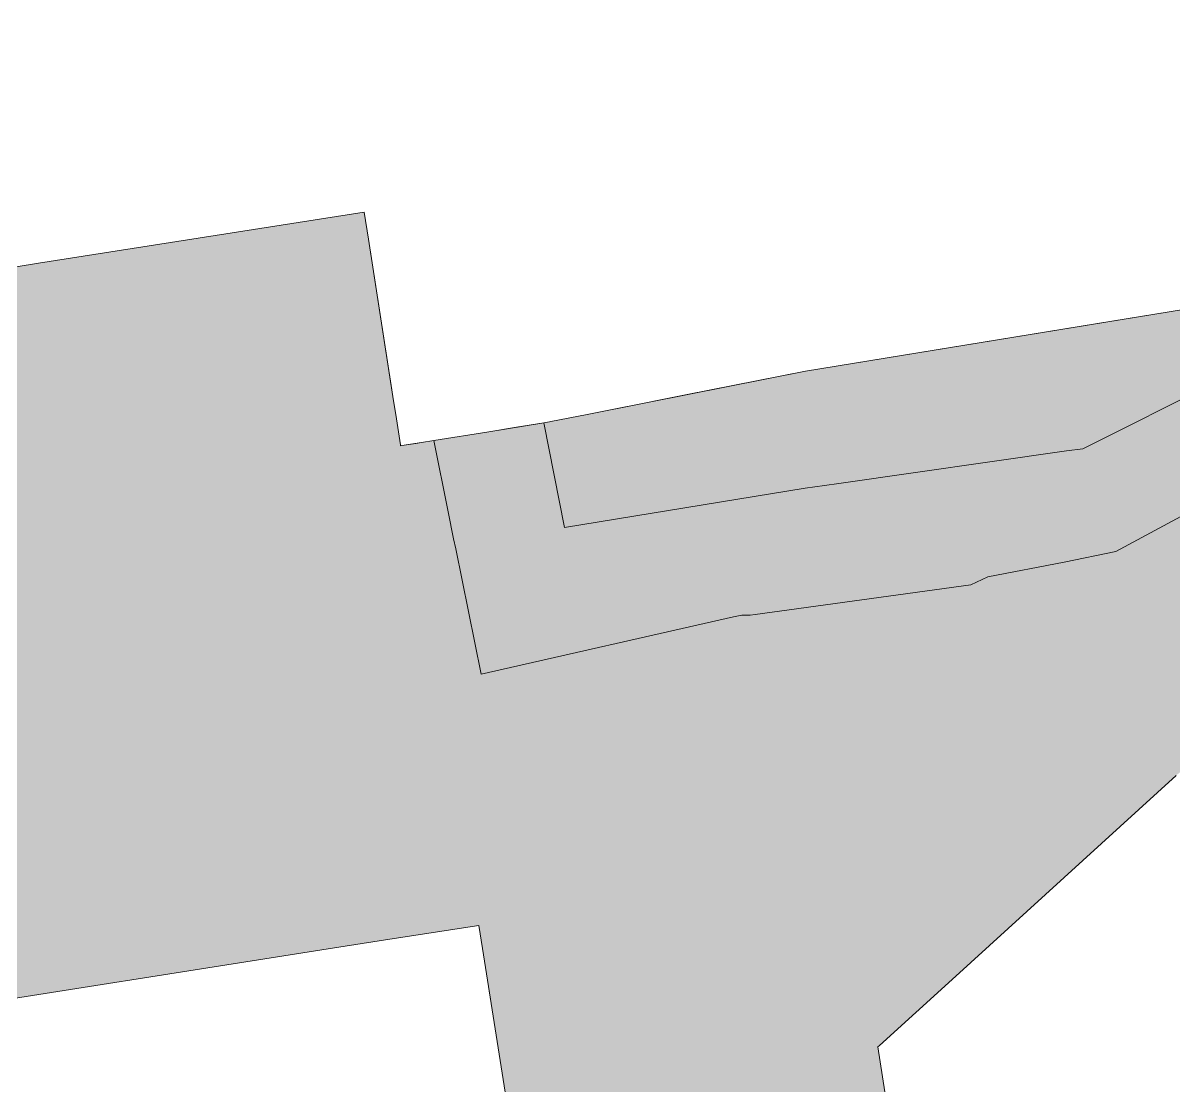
# Model space of a CAD drawing. Header units: metres. Extents: x 662613 to 666742, y 2728069 to 2732733.
# Drawn here: x 664248.3 to 664328.1, y 2730073.8 to 2730147.6 of the extents above; entities that cross this region are included whole.
import ezdxf

# ---------------------------------------------------------------- set-up
doc = ezdxf.new("R2010")
doc.units = ezdxf.units.M
doc.header["$MEASUREMENT"] = 0
doc.layers.add('Open area$0$INTENSIVE LANDSCAPING AND PLAZAS', color=7, linetype='Continuous', true_color=0xecf9e2)
doc.layers.add('Xref_DQ_MasterPlan_2024$0$DQ_PLOTS', color=252, linetype='Continuous', lineweight=15)
doc.layers.add('Xref_DQ_MasterPlan_2024$0$DQ_ROADS', color=8, linetype='Continuous', lineweight=13)

# ---------------------------------------------------------------- blocks, each defined once
blk = doc.blocks.new('Xref_DQ_MasterPlan_2024$0$DQ_Roads_')
at = {"layer": 'Xref_DQ_MasterPlan_2024$0$DQ_ROADS'}
blk.add_lwpolyline([(664338.1187, 2730118.5159), (664324.0403, 2730110.9234), (664320.4525, 2730110.1857), (664315.1687, 2730109.1757), (664313.9815, 2730108.5995), (664301.3862, 2730106.8658), (664299.03, 2730106.5415), (664298.6812, 2730106.4935), (664298.1163, 2730106.4937), (664297.5221, 2730106.3965), (664280.0159, 2730102.4129), (664278.2595, 2730111.1032), (664278.1168, 2730111.8094), (664277.741, 2730113.669), (664276.7403, 2730118.6201), (664280.5537, 2730119.2284), (664284.3671, 2730119.8367), (664285.8051, 2730112.5811), (664298.9693, 2730114.7375), (664302.4969, 2730115.3153), (664303.8351, 2730115.5056), (664304.8382, 2730115.6482), (664320.6306, 2730117.8936), (664321.7544, 2730118.0534), (664324.887, 2730119.6204), (664330.7721, 2730122.5643)], dxfattribs=at)
blk = doc.blocks.new('Xref_DQ_MasterPlan_2024')
at = {"layer": 'Xref_DQ_MasterPlan_2024$0$DQ_PLOTS'}
for points in [[(664328.741, 2730127.702), (664302.516, 2730123.434), (664302.516, 2730123.434), (664288.887, 2730120.732), (664287.371, 2730120.432), (664284.849, 2730119.932), (664284.769, 2730119.916), (664284.367, 2730119.837), (664280.554, 2730119.228), (664276.74, 2730118.62), (664275.899, 2730118.486), (664274.518, 2730118.266), (664274.44, 2730118.254), (664274.43, 2730118.319), (664274.29, 2730119.221), (664274.148, 2730120.132), (664274.147, 2730120.143), (664273.955, 2730121.375), (664272.213, 2730132.597), (664271.905, 2730134.472), (664249.324, 2730130.928), (664238.874, 2730129.213)], [(664328.227, 2730095.374), (664312.69, 2730081.239), (664307.645, 2730076.649), (664307.538, 2730076.552), (664309, 2730067.186), (664310.898, 2730055.161), (664315.728, 2730024.558), (664315.949, 2730023.16), (664324.425, 2730019.405), (664333.244, 2730015.48)], [(664282.577, 2730067.834), (664280.934, 2730078.254), (664280.128, 2730083.371), (664279.874, 2730084.983), (664273.692, 2730084.024), (664269.406, 2730083.358), (664240.992, 2730078.874), (664225.197, 2730076.427), (664206.46, 2730073.467)], [(664238.874, 2730129.213), (664249.324, 2730130.928), (664271.905, 2730134.472), (664272.213, 2730132.597), (664273.792, 2730122.428), (664273.955, 2730121.375), (664274.147, 2730120.143), (664274.148, 2730120.132), (664274.29, 2730119.221), (664274.43, 2730118.319), (664274.44, 2730118.254), (664274.518, 2730118.266), (664275.488, 2730118.421), (664275.899, 2730118.486), (664276.74, 2730118.62), (664280.554, 2730119.228), (664282.48, 2730119.536), (664284.367, 2730119.837), (664284.769, 2730119.916), (664284.849, 2730119.932), (664286.783, 2730120.316), (664287.371, 2730120.432), (664288.887, 2730120.732), (664289.713, 2730120.896), (664294.187, 2730121.783), (664302.516, 2730123.434), (664323.769, 2730126.893), (664323.769, 2730126.893), (664328.741, 2730127.702)], [(664329.965, 2730016.94), (664324.425, 2730019.405), (664315.949, 2730023.16), (664315.728, 2730024.558), (664314.463, 2730032.576), (664314.342, 2730033.337), (664313.545, 2730038.386), (664313.322, 2730039.8), (664310.898, 2730055.161), (664309.701, 2730062.745), (664309.28, 2730065.41), (664309, 2730067.186), (664307.538, 2730076.552), (664307.645, 2730076.649), (664312.69, 2730081.239), (664328.227, 2730095.374)], [(664206.46, 2730073.467), (664225.197, 2730076.427), (664240.992, 2730078.874), (664269.406, 2730083.358), (664273.692, 2730084.024), (664279.874, 2730084.983), (664280.128, 2730083.371), (664282.577, 2730067.834)]]:
    blk.add_lwpolyline(points, dxfattribs=at)
blk.add_blockref('Xref_DQ_MasterPlan_2024$0$DQ_Roads_', (0, 0))
blk = doc.blocks.new('Open area')
at = {"layer": 'Open area$0$INTENSIVE LANDSCAPING AND PLAZAS'}
h = blk.add_hatch(color=256, dxfattribs=at)
h.paths.add_polyline_path([(664323.769, 2730126.893), (664328.741, 2730127.702), (664329.668, 2730127.853), (664341.465, 2730129.773), (664342.015, 2730128.188), (664344.944, 2730122.334), (664345.252, 2730121.862), (664349.298, 2730114.528), (664345.329, 2730110.931), (664344.177, 2730109.886), (664328.227, 2730095.374), (664312.69, 2730081.239), (664307.645, 2730076.649), (664307.538, 2730076.552), (664309, 2730067.186), (664310.898, 2730055.161), (664315.728, 2730024.558), (664315.949, 2730023.16), (664324.425, 2730019.405), (664333.244, 2730015.48), (664335.822, 2730014.333), (664336.021, 2730014.244), (664336.893, 2730008.73), (664338.338, 2729999.59), (664339.693, 2729991.02), (664339.865, 2729989.933), (664339.932, 2729989.509), (664341.397, 2729987.496), (664343.889, 2729984.074), (664345.806, 2729981.442), (664345.818, 2729981.426), (664367.132, 2729996.842), (664369.026, 2729998.216), (664370.574, 2729999.322), (664372.357, 2730000.675), (664372.615, 2730000.857), (664374.038, 2730001.904), (664375.091, 2730002.63), (664376.567, 2730003.738), (664378.413, 2730005.08), (664380.41, 2730006.516), (664381.753, 2730007.487), (664383.656, 2730008.867), (664385.002, 2730009.853), (664386.434, 2730010.901), (664388.095, 2730012.097), (664389.411, 2730013.065), (664390.4, 2730013.779), (664391.195, 2730014.364), (664392.544, 2730015.346), (664393.615, 2730016.119), (664395.059, 2730017.167), (664396.582, 2730018.289), (664398.101, 2730019.382), (664399.237, 2730020.217), (664400.993, 2730021.476), (664402.765, 2730022.771), (664404.269, 2730023.853), (664406.231, 2730025.332), (664406.482, 2730025.51), (664408.561, 2730026.98), (664410.566, 2730028.498), (664412.846, 2730025.346), (664415.717, 2730021.377), (664415.662, 2730021.374), (664414.779, 2730020.744), (664413.824, 2730020.047), (664406.3, 2730014.535), (664402.643, 2730011.873), (664399.25, 2730009.408), (664399.163, 2730009.346), (664398.983, 2730009.215), (664398.596, 2730008.933), (664398.17, 2730008.623), (664397.824, 2730008.374), (664397.493, 2730008.134), (664397.203, 2730007.923), (664396.828, 2730007.648), (664396.517, 2730007.427), (664396.188, 2730007.183), (664395.757, 2730006.872), (664395.041, 2730006.351), (664393.223, 2730005.031), (664391.921, 2730004.079), (664390.821, 2730003.282), (664390.096, 2730002.749), (664385.325, 2729999.278), (664383.81, 2729998.175), (664382.838, 2729997.467), (664382.099, 2729996.937), (664381.122, 2729996.226), (664378.697, 2729994.46), (664377.175, 2729993.346), (664375.894, 2729992.411), (664374.598, 2729991.46), (664365.512, 2729984.874), (664364.707, 2729984.28), (664363.662, 2729983.525), (664362.478, 2729982.668), (664360.514, 2729981.266), (664359.111, 2729980.278), (664359.105, 2729980.274), (664351.218, 2729974.645), (664347.056, 2729971.675), (664347.155, 2729970.709), (664351.127, 2729931.819), (664418.241, 2729839.026), (664419.057, 2729837.898), (664418.074, 2729836.842), (664401.087, 2729818.613), (664395.306, 2729812.409), (664383.784, 2729800.044), (664379.911, 2729795.887), (664377.637, 2729793.448), (664380.665, 2729790.596), (664381.291, 2729790.007), (664381.295, 2729790.002), (664384.822, 2729786.647), (664395.356, 2729776.626), (664403.017, 2729769.338), (664403.755, 2729768.635), (664408.094, 2729764.508), (664415.456, 2729757.504), (664418.945, 2729754.185), (664418.771, 2729753.998), (664410.435, 2729745.082), (664407.201, 2729741.623), (664365.899, 2729781.298), (664365.904, 2729781.303), (664363.91, 2729783.219), (664362.728, 2729784.354), (664371.381, 2729838.235), (664374.667, 2729858.697), (664373.618, 2729868.062), (664367.021, 2729879.999), (664362.614, 2729887.974), (664361.397, 2729890.177), (664351.549, 2729907.998), (664337.61, 2729933.107), (664336.236, 2729935.581), (664333.533, 2729940.449), (664326.014, 2729953.993), (664325.529, 2729953.97), (664312.788, 2729951.959), (664270.325, 2729945.257), (664270.047, 2729945.227), (664265.399, 2729970.749), (664258.223, 2730016.692), (664289.876, 2730021.636), (664289.13, 2730026.267), (664288.135, 2730032.914), (664286.559, 2730042.702), (664284.381, 2730056.396), (664284.174, 2730057.712), (664283.938, 2730059.203), (664282.577, 2730067.834), (664280.934, 2730078.254), (664280.128, 2730083.371), (664279.874, 2730084.983), (664273.692, 2730084.024), (664269.406, 2730083.358), (664240.992, 2730078.874), (664225.197, 2730076.427), (664206.46, 2730073.467), (664206.546, 2730072.844), (664205.125, 2730072.632), (664205.226, 2730072.08), (664201.125, 2730071.433), (664200.889, 2730071.398), (664198.081, 2730070.95), (664193.641, 2730070.25), (664193.206, 2730070.182), (664191.447, 2730069.908), (664189.25, 2730069.561), (664183.929, 2730068.749), (664180.436, 2730068.177), (664178.385, 2730067.868), (664175.026, 2730067.357), (664174.337, 2730071.912), (664173.877, 2730074.737), (664172.884, 2730081.241), (664172.524, 2730083.43), (664172.172, 2730085.496), (664171.838, 2730087.743), (664171.633, 2730089.128), (664171.436, 2730090.466), (664171.435, 2730090.472), (664201.491, 2730095.232), (664231.471, 2730099.98), (664228.675, 2730117.77), (664227.752, 2730123.644), (664227.291, 2730126.581), (664227.101, 2730127.787), (664227.094, 2730127.832), (664227.075, 2730127.954), (664227.057, 2730128.068), (664227.033, 2730128.22), (664226.925, 2730128.909), (664226.021, 2730134.662), (664225.811, 2730135.998), (664225.391, 2730138.672), (664225.154, 2730140.082), (664224.847, 2730141.905), (664223.562, 2730149.542), (664223.131, 2730152.281), (664221.831, 2730160.534), (664221.098, 2730165.189), (664220.1, 2730171.529), (664219.692, 2730174.122), (664219.59, 2730174.769), (664218.457, 2730181.962), (664217.643, 2730187.19), (664217.638, 2730187.221), (664217.247, 2730189.724), (664216.807, 2730192.548), (664216.251, 2730196.031), (664216.227, 2730196.179), (664215.976, 2730197.75), (664215.47, 2730200.915), (664214.895, 2730204.512), (664214.966, 2730204.523), (664215.855, 2730204.667), (664226.388, 2730206.369), (664226.608, 2730206.404), (664226.608, 2730206.398), (664226.624, 2730206.293), (664226.828, 2730204.967), (664227.871, 2730198.194), (664228.442, 2730194.486), (664228.894, 2730191.602), (664229.438, 2730188.134), (664230.098, 2730183.918), (664231.16, 2730177.261), (664232.372, 2730169.661), (664232.548, 2730168.556), (664233.125, 2730164.935), (664233.294, 2730163.874), (664234.298, 2730157.583), (664235.243, 2730151.652), (664237.231, 2730139.371), (664237.579, 2730137.216), (664238.863, 2730129.285), (664238.874, 2730129.213), (664249.324, 2730130.928), (664271.905, 2730134.472), (664272.213, 2730132.597), (664273.792, 2730122.428), (664273.955, 2730121.375), (664274.147, 2730120.143), (664274.148, 2730120.132), (664274.29, 2730119.221), (664274.43, 2730118.319), (664274.44, 2730118.254), (664274.518, 2730118.266), (664275.488, 2730118.421), (664275.899, 2730118.486), (664276.74, 2730118.62), (664280.554, 2730119.228), (664282.48, 2730119.536), (664284.367, 2730119.837), (664284.769, 2730119.916), (664284.849, 2730119.932), (664286.783, 2730120.316), (664287.371, 2730120.432), (664288.887, 2730120.732), (664289.713, 2730120.896), (664294.187, 2730121.783), (664302.516, 2730123.434), (664323.769, 2730126.893)], flags=0)
h.paths.add_polyline_path([(664296.084, 2729997.642), (664273.934, 2729986.05), (664276.253, 2729981.62, 0.414214), (664274.141, 2729974.871, 0.414213), (664280.89, 2729972.76), (664287.845, 2729959.47), (664295.544, 2729963.499), (664298.92, 2729965.266), (664309.995, 2729971.062), (664296.084, 2729997.642)], flags=0)

msp = doc.modelspace()

# ---------------------------------------------------------------- block references
for name in ['Xref_DQ_MasterPlan_2024', 'Open area']:
    msp.add_blockref(name, (0, 0))

doc.saveas('drawing.dxf')
